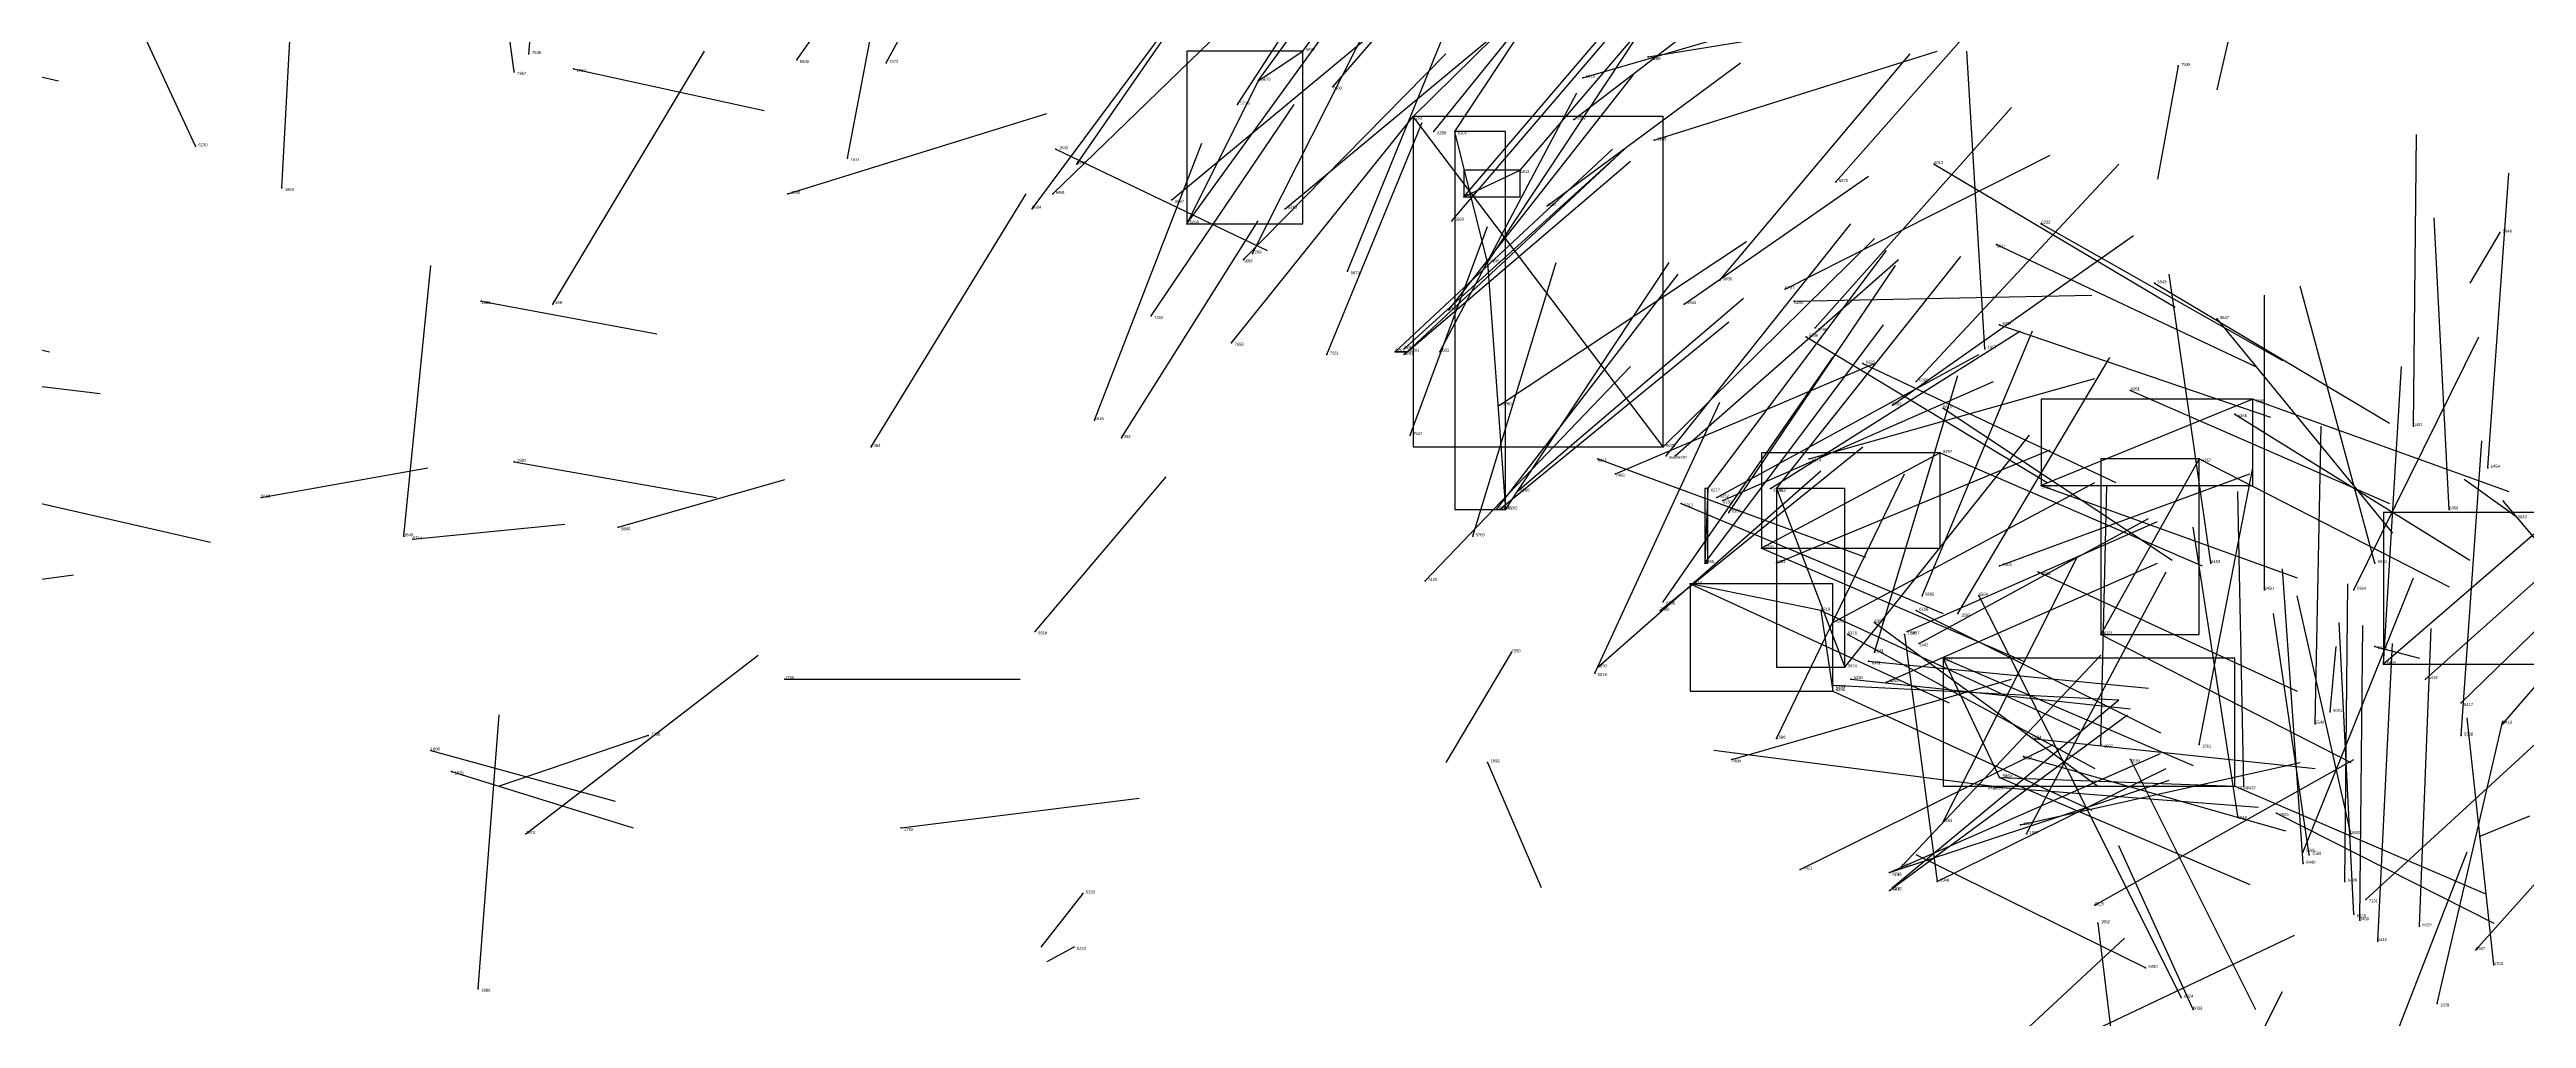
# Model space of a CAD drawing. Extents: x 59.1 to 70.8, y 600.3 to 605.1.
# Drawn here: x 66.306 to 67.138, y 604.193 to 604.519 of the extents above; entities that cross this region are included whole.
import ezdxf

# ---------------------------------------------------------------- set-up
doc = ezdxf.new("R2010")
doc.units = 0
for name, color, linetype in [('Clients', 3, 'CONTINUOUS'), ('Facilities', 3, 'CONTINUOUS'), ('Facilities_lines', 3, 'CONTINUOUS'), ('Min_max_boxes', 1, 'CONTINUOUS'), ('Normals', 1, 'CONTINUOUS'), ('Source_points', 5, 'CONTINUOUS'), ('Text', 3, 'CONTINUOUS')]:
    doc.layers.add(name, color=color, linetype=linetype)

msp = doc.modelspace()

# ---------------------------------------------------------------- linework, layer by layer
at = {"layer": 'Clients', "color": 5}
for p in [(66.727, 604.518, 453.382), (66.764, 604.496, 456.605), (66.778, 604.491, 456.452), (66.8, 604.478, 453.329), (66.688, 604.46, 453.374), (66.758, 604.417, 456.591), (66.975, 604.372, 455.913), (66.795, 604.364, 456.448), (66.881, 604.351, 456.364), (66.862, 604.346, 456.516), (66.857, 604.339, 456.213), (66.995, 604.322, 456.126), (66.909, 604.311, 453.25), (66.942, 604.314, 455.953), (67.09, 604.312, 455.552), (66.905, 604.303, 456.21), (67.04, 604.271, 455.969)]:
    msp.add_point(p, dxfattribs=at)
at = {"layer": 'Facilities', "color": 3}
for p in [(66.467, 604.517, 462.536), (66.557, 604.515, 453.516), (66.843, 604.516, 456.629), (66.462, 604.511, 461.054), (66.482, 604.512, 448.319), (66.587, 604.514, 461.597), (66.712, 604.508, 453.346), (66.821, 604.509, 456.903), (67.021, 604.513, 462.665), (66.705, 604.5, 453.445), (66.737, 604.506, 458.501), (66.771, 604.491, 456.528), (66.818, 604.495, 451.434), (66.355, 604.486, 457.383), (66.574, 604.482, 452.962), (66.644, 604.485, 452.382), (66.845, 604.488, 456.821), (66.651, 604.48, 453.421), (66.906, 604.474, 456.517), (66.939, 604.48, 456.115), (66.384, 604.472, 452.977), (66.554, 604.47, 448.464), (66.636, 604.465, 453.429), (66.643, 604.47, 453.491), (66.683, 604.468, 453.433), (66.721, 604.465, 456.801), (66.781, 604.469, 453.334), (66.809, 604.466, 451.465), (66.777, 604.461, 453.382), (66.975, 604.46, 456.049), (67.129, 604.457, 453.798), (66.71, 604.45, 462.24), (66.96, 604.453, 456.293), (66.707, 604.448, 453.364), (66.742, 604.444, 453.272), (66.789, 604.447, 456.438), (66.867, 604.441, 453.27), (67.013, 604.44, 455.984), (66.451, 604.434, 449.082), (66.475, 604.433, 461.139), (66.855, 604.433, 451.44), (66.889, 604.438, 456.734), (66.892, 604.434, 456.658), (66.676, 604.429, 462.159), (66.776, 604.431, 456.499), (66.899, 604.425, 456.587), (66.961, 604.426, 456.326), (67.034, 604.428, 455.913), (66.703, 604.42, 459.866), (66.735, 604.416, 462.314), (66.761, 604.418, 456.668), (66.761, 604.416, 456.746), (66.762, 604.417, 456.619), (66.773, 604.417, 453.163), (66.896, 604.422, 456.105), (66.956, 604.418, 452.304), (66.915, 604.413, 456.033), (66.933, 604.407, 456.451), (66.793, 604.399, 456.916), (66.925, 604.399, 456.437), (67.005, 604.404, 456.205), (67.046, 604.401, 455.945), (66.657, 604.394, 453.684), (66.942, 604.398, 455.967), (67.04, 604.396, 456.046), (67.1, 604.392, 455.78), (66.582, 604.385, 461.789), (66.666, 604.388, 461.988), (66.763, 604.389, 462.375), (66.848, 604.385, 456.659), (66.849, 604.382, 453.297), (66.852, 604.382, 456.727), (66.941, 604.383, 456.358), (66.462, 604.38, 449.057), (66.826, 604.381, 456.303), (66.832, 604.376, 458.616), (66.897, 604.381, 456.776), (67.028, 604.381, 456.126), (67.125, 604.378, 455.711), (66.377, 604.368, 453.679), (66.799, 604.37, 456.871), (66.854, 604.366, 456.232), (66.863, 604.371, 456.514), (66.866, 604.368, 456.792), (66.868, 604.367, 457.859), (66.884, 604.371, 456.888), (66.886, 604.371, 453.255), (66.497, 604.358, 453.682), (66.792, 604.364, 456.51), (66.793, 604.364, 456.81), (66.87, 604.363, 456.441), (67.112, 604.364, 455.836), (67.134, 604.362, 457.467), (66.425, 604.355, 452.939), (66.428, 604.354, 453.821), (66.784, 604.355, 453.674), (66.768, 604.34, 460.041), (66.886, 604.346, 456.857), (66.961, 604.345, 460.144), (66.974, 604.343, 456.206), (67.032, 604.346, 455.765), (67.087, 604.346, 455.953), (66.848, 604.333, 456.456), (66.935, 604.335, 453.733), (66.954, 604.335, 453.093), (67.05, 604.337, 455.691), (67.08, 604.337, 453.684), (66.847, 604.33, 460.677), (66.901, 604.33, 456.216), (66.905, 604.326, 456.915), (66.919, 604.326, 456.023), (66.933, 604.33, 455.969), (66.947, 604.329, 453.191), (66.637, 604.323, 453.742), (66.797, 604.316, 462.475), (66.91, 604.322, 456.144), (66.919, 604.316, 453.128), (66.929, 604.322, 453.122), (66.93, 604.323, 451.71), (66.934, 604.319, 451.589), (67.087, 604.318, 457.507), (66.553, 604.307, 448.442), (66.825, 604.309, 453.543), (66.826, 604.311, 456.936), (66.911, 604.307, 456.089), (66.917, 604.313, 456.031), (67.104, 604.307, 455.476), (66.905, 604.305, 456.15), (66.923, 604.306, 456.979), (67.116, 604.299, 455.403), (67.067, 604.292, 455.64), (67.072, 604.296, 457.523), (67.13, 604.292, 455.331), (66.434, 604.283, 449.121), (66.507, 604.288, 462.3), (66.886, 604.287, 453.192), (66.972, 604.287, 456.122), (66.995, 604.285, 453.064), (67.028, 604.285, 453.126), (67.116, 604.288, 455.882), (66.441, 604.276, 449.008), (66.789, 604.279, 449.037), (66.871, 604.28, 458.516), (66.961, 604.274, 455.94), (66.969, 604.281, 455.882), (67.005, 604.28, 455.818), (66.956, 604.271, 456.002), (66.958, 604.271, 456.061), (67.043, 604.271, 455.699), (66.592, 604.257, 448.544), (66.942, 604.259, 453.102), (66.968, 604.258, 457.099), (67.041, 604.261, 455.754), (67.054, 604.262, 457.223), (66.466, 604.255, 461.437), (66.97, 604.255, 453.129), (67.063, 604.249, 453.715), (67.079, 604.255, 452.989), (66.894, 604.243, 460.133), (66.924, 604.242, 457.367), (66.924, 604.242, 457.29), (66.928, 604.244, 453.162), (67.063, 604.245, 455.684), (67.065, 604.248, 453.006), (66.653, 604.235, 457.509), (66.924, 604.236, 457.208), (66.925, 604.237, 460.114), (66.94, 604.239, 451.447), (67.077, 604.239, 455.61), (67.084, 604.233, 460.482), (66.993, 604.231, 457.159), (66.994, 604.225, 452.92), (67.08, 604.228, 455.817), (67.082, 604.226, 455.746), (67.102, 604.224, 455.54), (66.65, 604.217, 457.441), (67.088, 604.219, 455.606), (67.121, 604.216, 455.469), (67.01, 604.21, 457.223), (67.127, 604.211, 452.947), (66.45, 604.203, 452.962), (67.022, 604.2, 457.287), (67.026, 604.196, 457.356), (67.108, 604.198, 453.035)]:
    msp.add_point(p, dxfattribs=at)
at = {"layer": 'Facilities_lines', "color": 3}
for p, q in [((66.712, 604.508, 453.346), (66.727, 604.518, 453.382)), ((66.712, 604.508, 453.346), (66.688, 604.46, 453.374)), ((66.848, 604.385, 456.659), (66.764, 604.496, 456.605)), ((66.789, 604.447, 456.438), (66.778, 604.491, 456.452)), ((66.781, 604.469, 453.334), (66.8, 604.478, 453.329)), ((66.789, 604.447, 456.438), (66.795, 604.364, 456.448)), ((66.762, 604.417, 456.619), (66.758, 604.417, 456.591)), ((67.046, 604.401, 455.945), (66.975, 604.372, 455.913)), ((66.941, 604.383, 456.358), (66.881, 604.351, 456.364)), ((67.028, 604.381, 456.126), (66.995, 604.322, 456.126)), ((66.863, 604.371, 456.514), (66.862, 604.346, 456.516)), ((66.886, 604.371, 453.255), (66.909, 604.311, 453.25)), ((67.149, 604.363, 455.566), (67.09, 604.312, 455.552)), ((66.901, 604.33, 456.216), (66.857, 604.339, 456.213)), ((66.901, 604.33, 456.216), (66.905, 604.303, 456.21)), ((66.961, 604.274, 455.94), (66.942, 604.314, 455.953)), ((66.961, 604.274, 455.94), (67.04, 604.271, 455.969))]:
    msp.add_line(p, q, dxfattribs=at)
at = {"layer": 'Min_max_boxes', "color": 1}
for p, q in [((66.727, 604.518, 453.346), (66.688, 604.518, 453.346)), ((66.688, 604.518, 453.346), (66.688, 604.46, 453.346)), ((66.727, 604.518, 453.382), (66.688, 604.518, 453.382)), ((66.688, 604.518, 453.382), (66.688, 604.46, 453.382)), ((66.688, 604.518, 453.346), (66.688, 604.518, 453.382)), ((66.727, 604.46, 453.346), (66.727, 604.518, 453.346)), ((66.727, 604.46, 453.382), (66.727, 604.518, 453.382)), ((66.727, 604.518, 453.346), (66.727, 604.518, 453.382)), ((66.848, 604.496, 456.605), (66.764, 604.496, 456.605)), ((66.764, 604.496, 456.605), (66.764, 604.385, 456.605)), ((66.848, 604.496, 456.659), (66.764, 604.496, 456.659)), ((66.764, 604.496, 456.659), (66.764, 604.385, 456.659)), ((66.764, 604.496, 456.605), (66.764, 604.496, 456.659)), ((66.795, 604.491, 456.438), (66.778, 604.491, 456.438)), ((66.778, 604.491, 456.438), (66.778, 604.364, 456.438)), ((66.795, 604.491, 456.452), (66.778, 604.491, 456.452)), ((66.778, 604.491, 456.452), (66.778, 604.364, 456.452)), ((66.778, 604.491, 456.438), (66.778, 604.491, 456.452)), ((66.795, 604.364, 456.438), (66.795, 604.491, 456.438)), ((66.795, 604.364, 456.452), (66.795, 604.491, 456.452)), ((66.795, 604.491, 456.438), (66.795, 604.491, 456.452)), ((66.848, 604.385, 456.605), (66.848, 604.496, 456.605)), ((66.848, 604.385, 456.659), (66.848, 604.496, 456.659)), ((66.848, 604.496, 456.605), (66.848, 604.496, 456.659)), ((66.8, 604.478, 453.329), (66.781, 604.478, 453.329)), ((66.781, 604.478, 453.329), (66.781, 604.469, 453.329)), ((66.8, 604.478, 453.334), (66.781, 604.478, 453.334)), ((66.781, 604.478, 453.334), (66.781, 604.469, 453.334)), ((66.781, 604.478, 453.329), (66.781, 604.478, 453.334)), ((66.8, 604.469, 453.329), (66.8, 604.478, 453.329)), ((66.8, 604.469, 453.334), (66.8, 604.478, 453.334)), ((66.8, 604.478, 453.329), (66.8, 604.478, 453.334)), ((66.781, 604.469, 453.329), (66.8, 604.469, 453.329)), ((66.781, 604.469, 453.334), (66.8, 604.469, 453.334)), ((66.781, 604.469, 453.329), (66.781, 604.469, 453.334)), ((66.8, 604.469, 453.329), (66.8, 604.469, 453.334)), ((66.688, 604.46, 453.346), (66.727, 604.46, 453.346)), ((66.688, 604.46, 453.382), (66.727, 604.46, 453.382)), ((66.688, 604.46, 453.346), (66.688, 604.46, 453.382)), ((66.727, 604.46, 453.346), (66.727, 604.46, 453.382)), ((66.758, 604.417, 456.591), (66.762, 604.417, 456.591)), ((66.762, 604.417, 456.591), (66.758, 604.417, 456.591)), ((66.758, 604.417, 456.591), (66.758, 604.417, 456.591)), ((66.758, 604.417, 456.619), (66.762, 604.417, 456.619)), ((66.762, 604.417, 456.619), (66.758, 604.417, 456.619)), ((66.758, 604.417, 456.619), (66.758, 604.417, 456.619)), ((66.758, 604.417, 456.591), (66.758, 604.417, 456.619)), ((66.758, 604.417, 456.591), (66.758, 604.417, 456.619)), ((66.762, 604.417, 456.591), (66.762, 604.417, 456.591)), ((66.762, 604.417, 456.619), (66.762, 604.417, 456.619)), ((66.762, 604.417, 456.591), (66.762, 604.417, 456.619)), ((66.762, 604.417, 456.591), (66.762, 604.417, 456.619)), ((67.046, 604.401, 455.913), (66.975, 604.401, 455.913)), ((66.975, 604.401, 455.913), (66.975, 604.372, 455.913)), ((67.046, 604.401, 455.945), (66.975, 604.401, 455.945)), ((66.975, 604.401, 455.945), (66.975, 604.372, 455.945)), ((66.975, 604.401, 455.913), (66.975, 604.401, 455.945)), ((67.046, 604.372, 455.913), (67.046, 604.401, 455.913)), ((67.046, 604.372, 455.945), (67.046, 604.401, 455.945)), ((67.046, 604.401, 455.913), (67.046, 604.401, 455.945)), ((66.764, 604.385, 456.605), (66.848, 604.385, 456.605)), ((66.764, 604.385, 456.659), (66.848, 604.385, 456.659)), ((66.764, 604.385, 456.605), (66.764, 604.385, 456.659)), ((66.848, 604.385, 456.605), (66.848, 604.385, 456.659)), ((66.941, 604.383, 456.358), (66.881, 604.383, 456.358)), ((66.881, 604.383, 456.358), (66.881, 604.351, 456.358)), ((66.941, 604.383, 456.364), (66.881, 604.383, 456.364)), ((66.881, 604.383, 456.364), (66.881, 604.351, 456.364)), ((66.881, 604.383, 456.358), (66.881, 604.383, 456.364)), ((66.941, 604.351, 456.358), (66.941, 604.383, 456.358)), ((66.941, 604.351, 456.364), (66.941, 604.383, 456.364)), ((66.941, 604.383, 456.358), (66.941, 604.383, 456.364)), ((67.028, 604.381, 456.126), (66.995, 604.381, 456.126)), ((66.995, 604.381, 456.126), (66.995, 604.322, 456.126)), ((67.028, 604.381, 456.126), (66.995, 604.381, 456.126)), ((66.995, 604.381, 456.126), (66.995, 604.322, 456.126)), ((66.995, 604.381, 456.126), (66.995, 604.381, 456.126)), ((67.028, 604.322, 456.126), (67.028, 604.381, 456.126)), ((67.028, 604.322, 456.126), (67.028, 604.381, 456.126)), ((67.028, 604.381, 456.126), (67.028, 604.381, 456.126)), ((66.863, 604.371, 456.514), (66.862, 604.371, 456.514)), ((66.862, 604.371, 456.514), (66.862, 604.346, 456.514)), ((66.863, 604.371, 456.516), (66.862, 604.371, 456.516)), ((66.862, 604.371, 456.516), (66.862, 604.346, 456.516)), ((66.862, 604.371, 456.514), (66.862, 604.371, 456.516)), ((66.863, 604.346, 456.514), (66.863, 604.371, 456.514)), ((66.863, 604.346, 456.516), (66.863, 604.371, 456.516)), ((66.863, 604.371, 456.514), (66.863, 604.371, 456.516)), ((66.909, 604.371, 453.25), (66.886, 604.371, 453.25)), ((66.886, 604.371, 453.25), (66.886, 604.311, 453.25)), ((66.909, 604.371, 453.255), (66.886, 604.371, 453.255)), ((66.886, 604.371, 453.255), (66.886, 604.311, 453.255)), ((66.886, 604.371, 453.25), (66.886, 604.371, 453.255)), ((66.909, 604.311, 453.25), (66.909, 604.371, 453.25)), ((66.909, 604.311, 453.255), (66.909, 604.371, 453.255)), ((66.909, 604.371, 453.25), (66.909, 604.371, 453.255)), ((66.975, 604.372, 455.913), (67.046, 604.372, 455.913)), ((66.975, 604.372, 455.945), (67.046, 604.372, 455.945)), ((66.975, 604.372, 455.913), (66.975, 604.372, 455.945)), ((67.046, 604.372, 455.913), (67.046, 604.372, 455.945)), ((66.778, 604.364, 456.438), (66.795, 604.364, 456.438)), ((66.778, 604.364, 456.452), (66.795, 604.364, 456.452)), ((66.778, 604.364, 456.438), (66.778, 604.364, 456.452)), ((66.795, 604.364, 456.438), (66.795, 604.364, 456.452)), ((67.149, 604.363, 455.552), (67.09, 604.363, 455.552)), ((67.09, 604.363, 455.552), (67.09, 604.312, 455.552)), ((67.149, 604.363, 455.566), (67.09, 604.363, 455.566)), ((67.09, 604.363, 455.566), (67.09, 604.312, 455.566)), ((67.09, 604.363, 455.552), (67.09, 604.363, 455.566)), ((66.881, 604.351, 456.358), (66.941, 604.351, 456.358)), ((66.881, 604.351, 456.364), (66.941, 604.351, 456.364)), ((66.881, 604.351, 456.358), (66.881, 604.351, 456.364)), ((66.941, 604.351, 456.358), (66.941, 604.351, 456.364)), ((66.862, 604.346, 456.514), (66.863, 604.346, 456.514)), ((66.862, 604.346, 456.516), (66.863, 604.346, 456.516)), ((66.862, 604.346, 456.514), (66.862, 604.346, 456.516)), ((66.863, 604.346, 456.514), (66.863, 604.346, 456.516)), ((66.905, 604.339, 456.21), (66.857, 604.339, 456.21)), ((66.857, 604.339, 456.21), (66.857, 604.303, 456.21)), ((66.905, 604.339, 456.216), (66.857, 604.339, 456.216)), ((66.857, 604.339, 456.216), (66.857, 604.303, 456.216)), ((66.857, 604.339, 456.21), (66.857, 604.339, 456.216)), ((66.905, 604.303, 456.21), (66.905, 604.339, 456.21)), ((66.905, 604.303, 456.216), (66.905, 604.339, 456.216)), ((66.905, 604.339, 456.21), (66.905, 604.339, 456.216)), ((66.995, 604.322, 456.126), (67.028, 604.322, 456.126)), ((66.995, 604.322, 456.126), (67.028, 604.322, 456.126)), ((66.995, 604.322, 456.126), (66.995, 604.322, 456.126)), ((67.028, 604.322, 456.126), (67.028, 604.322, 456.126)), ((66.886, 604.311, 453.25), (66.909, 604.311, 453.25)), ((66.886, 604.311, 453.255), (66.909, 604.311, 453.255)), ((66.886, 604.311, 453.25), (66.886, 604.311, 453.255)), ((66.909, 604.311, 453.25), (66.909, 604.311, 453.255)), ((67.04, 604.314, 455.94), (66.942, 604.314, 455.94)), ((66.942, 604.314, 455.94), (66.942, 604.271, 455.94)), ((67.04, 604.314, 455.969), (66.942, 604.314, 455.969)), ((66.942, 604.314, 455.969), (66.942, 604.271, 455.969)), ((66.942, 604.314, 455.94), (66.942, 604.314, 455.969)), ((67.04, 604.271, 455.94), (67.04, 604.314, 455.94)), ((67.04, 604.271, 455.969), (67.04, 604.314, 455.969)), ((67.04, 604.314, 455.94), (67.04, 604.314, 455.969)), ((67.09, 604.312, 455.552), (67.149, 604.312, 455.552)), ((67.09, 604.312, 455.566), (67.149, 604.312, 455.566)), ((67.09, 604.312, 455.552), (67.09, 604.312, 455.566)), ((66.857, 604.303, 456.21), (66.905, 604.303, 456.21)), ((66.857, 604.303, 456.216), (66.905, 604.303, 456.216)), ((66.857, 604.303, 456.21), (66.857, 604.303, 456.216)), ((66.905, 604.303, 456.21), (66.905, 604.303, 456.216)), ((66.942, 604.271, 455.94), (67.04, 604.271, 455.94)), ((66.942, 604.271, 455.969), (67.04, 604.271, 455.969)), ((66.942, 604.271, 455.94), (66.942, 604.271, 455.969)), ((67.04, 604.271, 455.94), (67.04, 604.271, 455.969))]:
    msp.add_line(p, q, dxfattribs=at)
at = {"layer": 'Normals', "color": 1}
for p, q in [((66.462, 604.511, 461.054), (66.449, 604.61, 461.047)), ((66.467, 604.517, 462.536), (66.474, 604.598, 462.478)), ((66.587, 604.514, 461.597), (66.635, 604.602, 461.599)), ((66.727, 604.518, 453.382), (66.785, 604.598, 453.398)), ((66.557, 604.515, 453.516), (66.61, 604.59, 453.556)), ((66.705, 604.5, 453.445), (66.759, 604.583, 453.46)), ((66.712, 604.508, 453.346), (66.77, 604.588, 453.362)), ((66.737, 604.506, 458.501), (66.801, 604.58, 458.523)), ((66.778, 604.491, 456.452), (66.833, 604.574, 456.453)), ((66.355, 604.486, 457.383), (66.316, 604.57, 457.42)), ((66.574, 604.482, 452.962), (66.591, 604.571, 452.92)), ((66.764, 604.496, 456.605), (66.835, 604.566, 456.609)), ((66.771, 604.491, 456.528), (66.834, 604.569, 456.531)), ((66.384, 604.472, 452.977), (66.389, 604.564, 452.939)), ((66.651, 604.48, 453.421), (66.707, 604.561, 453.438)), ((66.8, 604.478, 453.329), (66.864, 604.553, 453.345)), ((66.906, 604.474, 456.517), (66.972, 604.549, 456.522)), ((67.045, 604.553, 458.968), (67.034, 604.505, 459.055)), ((66.636, 604.465, 453.429), (66.694, 604.543, 453.451)), ((66.688, 604.46, 453.374), (66.746, 604.54, 453.39)), ((66.781, 604.469, 453.334), (66.845, 604.544, 453.35)), ((66.818, 604.495, 451.434), (66.878, 604.541, 451.499)), ((66.643, 604.47, 453.491), (66.71, 604.535, 453.527)), ((66.742, 604.444, 453.272), (66.779, 604.535, 453.255)), ((66.777, 604.461, 453.382), (66.841, 604.536, 453.398)), ((66.821, 604.509, 456.903), (66.917, 604.537, 456.896)), ((66.843, 604.516, 456.629), (66.941, 604.532, 456.637)), ((66.683, 604.468, 453.433), (66.754, 604.527, 453.471)), ((66.71, 604.45, 462.24), (66.75, 604.529, 462.193)), ((66.721, 604.465, 456.801), (66.798, 604.529, 456.8)), ((66.789, 604.447, 456.438), (66.844, 604.53, 456.439)), ((66.261, 604.519, 449.25), (66.309, 604.508, 449.337)), ((66.475, 604.433, 461.139), (66.526, 604.518, 461.127)), ((66.707, 604.448, 453.364), (66.775, 604.517, 453.388)), ((66.845, 604.488, 456.821), (66.94, 604.518, 456.82)), ((66.867, 604.441, 453.27), (66.931, 604.517, 453.279)), ((66.956, 604.418, 452.304), (66.95, 604.518, 452.306)), ((66.482, 604.512, 448.319), (66.546, 604.498, 448.243)), ((66.776, 604.431, 456.499), (66.838, 604.51, 456.501)), ((66.809, 604.466, 451.465), (66.874, 604.514, 451.524)), ((67.021, 604.513, 462.665), (67.014, 604.475, 462.757)), ((66.676, 604.429, 462.159), (66.724, 604.5, 462.108)), ((66.773, 604.417, 453.163), (66.819, 604.504, 453.147)), ((66.899, 604.425, 456.587), (66.965, 604.499, 456.593)), ((66.554, 604.47, 448.464), (66.641, 604.497, 448.423)), ((66.703, 604.42, 459.866), (66.764, 604.496, 459.89)), ((66.735, 604.416, 462.314), (66.767, 604.494, 462.261)), ((67.1, 604.392, 455.78), (67.101, 604.49, 455.763)), ((66.644, 604.485, 452.382), (66.715, 604.451, 452.443)), ((66.657, 604.394, 453.684), (66.693, 604.487, 453.684)), ((66.758, 604.417, 456.591), (66.831, 604.485, 456.595)), ((66.761, 604.418, 456.668), (66.835, 604.485, 456.672)), ((66.762, 604.417, 456.619), (66.835, 604.485, 456.623)), ((66.889, 604.438, 456.734), (66.978, 604.483, 456.735)), ((66.761, 604.416, 456.746), (66.837, 604.481, 456.747)), ((66.855, 604.433, 451.44), (66.917, 604.476, 451.505)), ((66.933, 604.407, 456.451), (67.001, 604.48, 456.458)), ((66.939, 604.48, 456.115), (67.02, 604.432, 456.149)), ((67.125, 604.378, 455.711), (67.132, 604.477, 455.7)), ((66.582, 604.385, 461.789), (66.634, 604.47, 461.787)), ((66.666, 604.388, 461.988), (66.712, 604.461, 461.937)), ((66.763, 604.389, 462.375), (66.789, 604.459, 462.309)), ((66.849, 604.382, 453.297), (66.911, 604.46, 453.303)), ((66.975, 604.46, 456.049), (67.056, 604.414, 456.086)), ((67.112, 604.364, 455.836), (67.107, 604.462, 455.816)), ((67.129, 604.457, 453.798), (67.119, 604.44, 453.896)), ((66.793, 604.399, 456.916), (66.876, 604.454, 456.911)), ((66.848, 604.385, 456.659), (66.919, 604.455, 456.663)), ((66.863, 604.371, 456.514), (66.923, 604.451, 456.517)), ((66.886, 604.371, 453.255), (66.948, 604.449, 453.26)), ((66.925, 604.399, 456.437), (67.006, 604.456, 456.448)), ((66.96, 604.453, 456.293), (67.047, 604.412, 456.321)), ((66.425, 604.355, 452.939), (66.434, 604.446, 452.897)), ((66.784, 604.355, 453.674), (66.812, 604.447, 453.646)), ((66.792, 604.364, 456.51), (66.853, 604.443, 456.512)), ((66.795, 604.364, 456.448), (66.85, 604.447, 456.449)), ((66.852, 604.382, 456.727), (66.927, 604.448, 456.731)), ((66.87, 604.363, 456.441), (66.926, 604.446, 456.442)), ((67.013, 604.44, 455.984), (67.092, 604.393, 456.022)), ((67.032, 604.346, 455.765), (67.018, 604.443, 455.744)), ((66.451, 604.434, 449.082), (66.51, 604.423, 449.162)), ((66.799, 604.37, 456.871), (66.875, 604.435, 456.869)), ((66.892, 604.434, 456.658), (66.992, 604.436, 456.665)), ((67.05, 604.337, 455.691), (67.05, 604.436, 455.677)), ((67.087, 604.346, 455.953), (67.062, 604.439, 455.927)), ((66.255, 604.429, 449.265), (66.306, 604.417, 449.35)), ((66.793, 604.364, 456.81), (66.87, 604.427, 456.812)), ((66.862, 604.346, 456.516), (66.922, 604.426, 456.519)), ((66.884, 604.371, 456.888), (66.968, 604.424, 456.882)), ((66.935, 604.335, 453.733), (66.972, 604.424, 453.707)), ((66.961, 604.426, 456.326), (67.052, 604.395, 456.354)), ((67.034, 604.428, 455.913), (67.093, 604.356, 455.949)), ((66.848, 604.333, 456.456), (66.905, 604.415, 456.459)), ((66.866, 604.368, 456.792), (66.954, 604.416, 456.791)), ((66.896, 604.422, 456.105), (66.977, 604.373, 456.138)), ((66.947, 604.329, 453.191), (66.998, 604.415, 453.188)), ((67.08, 604.337, 453.684), (67.122, 604.422, 453.652)), ((66.238, 604.413, 454.162), (66.323, 604.403, 454.214)), ((66.768, 604.34, 460.041), (66.837, 604.412, 460.047)), ((66.832, 604.376, 458.616), (66.919, 604.413, 458.584)), ((66.868, 604.367, 457.859), (66.959, 604.407, 457.845)), ((66.897, 604.381, 456.776), (66.993, 604.408, 456.771)), ((66.915, 604.413, 456.033), (67, 604.373, 456.068)), ((66.919, 604.316, 453.128), (66.947, 604.409, 453.103)), ((67.09, 604.312, 455.552), (67.096, 604.412, 455.548)), ((66.825, 604.309, 453.543), (66.867, 604.4, 453.539)), ((67.005, 604.404, 456.205), (67.092, 604.366, 456.235)), ((67.046, 604.401, 455.945), (67.132, 604.37, 455.985)), ((66.942, 604.398, 455.967), (67.019, 604.347, 456.004)), ((67.04, 604.396, 456.046), (67.119, 604.347, 456.082)), ((67.067, 604.292, 455.64), (67.069, 604.392, 455.632)), ((66.847, 604.33, 460.677), (66.915, 604.385, 460.628)), ((66.886, 604.346, 456.857), (66.978, 604.384, 456.846)), ((66.909, 604.311, 453.25), (66.971, 604.389, 453.255)), ((66.941, 604.383, 456.358), (67.029, 604.345, 456.385)), ((67.116, 604.288, 455.882), (67.123, 604.387, 455.868)), ((66.377, 604.368, 453.679), (66.433, 604.378, 453.761)), ((66.462, 604.38, 449.057), (66.53, 604.368, 449.129)), ((66.497, 604.358, 453.682), (66.553, 604.374, 453.763)), ((66.637, 604.323, 453.742), (66.681, 604.375, 453.815)), ((66.826, 604.381, 456.303), (66.916, 604.348, 456.331)), ((66.826, 604.311, 456.936), (66.901, 604.377, 456.935)), ((66.886, 604.287, 453.192), (66.929, 604.376, 453.178)), ((66.961, 604.345, 460.144), (67.045, 604.376, 460.1)), ((67.028, 604.381, 456.126), (67.112, 604.338, 456.158)), ((67.028, 604.285, 453.126), (67.046, 604.378, 453.094)), ((67.134, 604.362, 457.467), (67.117, 604.374, 457.565)), ((66.281, 604.371, 454.137), (66.36, 604.353, 454.196)), ((66.854, 604.366, 456.232), (66.942, 604.329, 456.261)), ((66.905, 604.326, 456.915), (66.993, 604.373, 456.906)), ((66.975, 604.372, 455.913), (67.061, 604.341, 455.953)), ((66.995, 604.285, 453.064), (66.997, 604.372, 453.016)), ((67.043, 604.271, 455.699), (67.041, 604.37, 455.688)), ((67.104, 604.307, 455.476), (67.178, 604.373, 455.488)), ((67.116, 604.299, 455.403), (67.187, 604.368, 455.418)), ((67.13, 604.292, 455.331), (67.195, 604.367, 455.344)), ((67.168, 604.322, 458.654), (67.13, 604.367, 458.734)), ((66.428, 604.354, 453.821), (66.479, 604.359, 453.907)), ((66.93, 604.323, 451.71), (67.014, 604.36, 451.751)), ((66.934, 604.319, 451.589), (67.011, 604.361, 451.637)), ((67.041, 604.261, 455.754), (67.026, 604.358, 455.735)), ((66.881, 604.351, 456.364), (66.969, 604.313, 456.391)), ((66.262, 604.335, 453.789), (66.314, 604.342, 453.874)), ((66.923, 604.306, 456.979), (67.014, 604.346, 456.966)), ((66.942, 604.259, 453.102), (66.987, 604.348, 453.092)), ((66.97, 604.255, 453.129), (67.017, 604.343, 453.127)), ((66.974, 604.343, 456.206), (67.061, 604.303, 456.236)), ((67.063, 604.245, 455.684), (67.056, 604.344, 455.673)), ((67.063, 604.249, 453.715), (67.1, 604.341, 453.7)), ((66.857, 604.339, 456.213), (66.944, 604.299, 456.242)), ((66.954, 604.335, 453.093), (66.987, 604.27, 453.161)), ((67.079, 604.255, 452.989), (67.061, 604.335, 452.932)), ((67.077, 604.239, 455.61), (67.078, 604.339, 455.603)), ((66.901, 604.33, 456.216), (66.988, 604.29, 456.245)), ((66.919, 604.326, 456.023), (66.994, 604.271, 456.058)), ((66.933, 604.33, 455.969), (67.015, 604.289, 456.009)), ((67.065, 604.248, 453.006), (67.053, 604.329, 452.948)), ((67.08, 604.228, 455.817), (67.075, 604.326, 455.799)), ((67.082, 604.226, 455.746), (67.083, 604.325, 455.731)), ((67.102, 604.224, 455.54), (67.106, 604.324, 455.532)), ((66.466, 604.255, 461.437), (66.544, 604.315, 461.419)), ((66.797, 604.316, 462.475), (66.775, 604.279, 462.566)), ((66.91, 604.322, 456.144), (66.993, 604.277, 456.177)), ((66.928, 604.244, 453.162), (66.995, 604.315, 453.183)), ((66.929, 604.322, 453.122), (66.94, 604.239, 453.177)), ((66.995, 604.322, 456.126), (67.079, 604.279, 456.158)), ((67.072, 604.296, 457.523), (67.074, 604.318, 457.621)), ((67.087, 604.318, 457.507), (67.102, 604.314, 457.606)), ((67.088, 604.219, 455.606), (67.093, 604.319, 455.6)), ((66.553, 604.307, 448.442), (66.632, 604.307, 448.381)), ((66.871, 604.28, 458.516), (66.965, 604.307, 458.495)), ((66.911, 604.307, 456.089), (67.005, 604.297, 456.121)), ((66.917, 604.313, 456.031), (67.011, 604.304, 456.064)), ((66.942, 604.314, 455.953), (67.026, 604.278, 455.994)), ((66.905, 604.305, 456.15), (67.001, 604.3, 456.178)), ((66.905, 604.303, 456.21), (66.992, 604.263, 456.239)), ((66.925, 604.237, 460.114), (67.001, 604.3, 460.096)), ((66.45, 604.203, 452.962), (66.457, 604.295, 452.923)), ((66.924, 604.236, 457.208), (67.004, 604.295, 457.215)), ((67.108, 604.198, 453.035), (67.13, 604.293, 453.012)), ((67.127, 604.211, 452.947), (67.118, 604.294, 452.892)), ((67.121, 604.216, 455.469), (67.187, 604.29, 455.479)), ((66.434, 604.283, 449.121), (66.496, 604.266, 449.198)), ((66.507, 604.288, 462.3), (66.457, 604.271, 462.385)), ((66.958, 604.271, 456.061), (66.865, 604.283, 456.025)), ((66.894, 604.243, 460.133), (66.979, 604.285, 460.102)), ((66.924, 604.242, 457.367), (67.015, 604.282, 457.356)), ((66.972, 604.287, 456.122), (67.067, 604.277, 456.152)), ((67.084, 604.233, 460.482), (67.145, 604.289, 460.426)), ((66.441, 604.276, 449.008), (66.502, 604.257, 449.085)), ((66.789, 604.279, 449.037), (66.807, 604.237, 449.126)), ((66.94, 604.239, 451.447), (67.017, 604.277, 451.498)), ((66.961, 604.274, 455.94), (67.045, 604.238, 455.981)), ((66.968, 604.258, 457.099), (67.062, 604.279, 457.073)), ((66.969, 604.281, 455.882), (67.057, 604.256, 455.922)), ((66.993, 604.231, 457.159), (67.08, 604.28, 457.155)), ((67.005, 604.28, 455.818), (67.047, 604.196, 455.851)), ((66.592, 604.257, 448.544), (66.672, 604.267, 448.485)), ((66.924, 604.242, 457.29), (67.018, 604.273, 457.274)), ((66.956, 604.271, 456.002), (67.048, 604.264, 456.041)), ((67.022, 604.2, 457.287), (66.986, 604.272, 457.347)), ((67.04, 604.271, 455.969), (67.124, 604.235, 456.01)), ((67.054, 604.262, 457.223), (67.127, 604.225, 457.166)), ((67.139, 604.261, 458.995), (67.122, 604.254, 459.093)), ((67.026, 604.196, 457.356), (67.001, 604.251, 457.436)), ((67.082, 604.156, 453.008), (67.118, 604.249, 452.999)), ((67.01, 604.21, 457.223), (66.933, 604.248, 457.275)), ((66.653, 604.235, 457.509), (66.639, 604.217, 457.606)), ((66.994, 604.225, 452.92), (67.004, 604.143, 452.977)), ((66.65, 604.217, 457.441), (66.641, 604.212, 457.541)), ((66.934, 604.156, 457.538), (67.003, 604.22, 457.571)), ((66.978, 604.182, 451.455), (67.06, 604.221, 451.496)), ((67.011, 604.113, 453.443), (67.056, 604.202, 453.432))]:
    msp.add_line(p, q, dxfattribs=at)
at = {"layer": 'Source_points', "color": 5}
for p in [(66.467, 604.517, 462.536), (66.557, 604.515, 453.516), (66.727, 604.518, 453.382), (66.843, 604.516, 456.629), (66.462, 604.511, 461.054), (66.482, 604.512, 448.319), (66.587, 604.514, 461.597), (66.712, 604.508, 453.346), (66.821, 604.509, 456.903), (67.021, 604.513, 462.665), (66.705, 604.5, 453.445), (66.737, 604.506, 458.501), (66.764, 604.496, 456.605), (66.771, 604.491, 456.528), (66.778, 604.491, 456.452), (66.818, 604.495, 451.434), (66.355, 604.486, 457.383), (66.574, 604.482, 452.962), (66.644, 604.485, 452.382), (66.845, 604.488, 456.821), (66.651, 604.48, 453.421), (66.8, 604.478, 453.329), (66.906, 604.474, 456.517), (66.939, 604.48, 456.115), (66.384, 604.472, 452.977), (66.554, 604.47, 448.464), (66.636, 604.465, 453.429), (66.643, 604.47, 453.491), (66.683, 604.468, 453.433), (66.721, 604.465, 456.801), (66.781, 604.469, 453.334), (66.809, 604.466, 451.465), (66.688, 604.46, 453.374), (66.777, 604.461, 453.382), (66.975, 604.46, 456.049), (67.129, 604.457, 453.798), (66.71, 604.45, 462.24), (66.96, 604.453, 456.293), (66.707, 604.448, 453.364), (66.742, 604.444, 453.272), (66.789, 604.447, 456.438), (66.867, 604.441, 453.27), (67.013, 604.44, 455.984), (66.451, 604.434, 449.082), (66.475, 604.433, 461.139), (66.855, 604.433, 451.44), (66.889, 604.438, 456.734), (66.892, 604.434, 456.658), (66.676, 604.429, 462.159), (66.776, 604.431, 456.499), (66.899, 604.425, 456.587), (66.961, 604.426, 456.326), (67.034, 604.428, 455.913), (66.703, 604.42, 459.866), (66.735, 604.416, 462.314), (66.758, 604.417, 456.591), (66.761, 604.418, 456.668), (66.761, 604.416, 456.746), (66.762, 604.417, 456.619), (66.773, 604.417, 453.163), (66.896, 604.422, 456.105), (66.956, 604.418, 452.304), (66.915, 604.413, 456.033), (66.933, 604.407, 456.451), (66.793, 604.399, 456.916), (66.925, 604.399, 456.437), (67.005, 604.404, 456.205), (67.046, 604.401, 455.945), (66.657, 604.394, 453.684), (66.942, 604.398, 455.967), (67.04, 604.396, 456.046), (67.1, 604.392, 455.78), (66.582, 604.385, 461.789), (66.666, 604.388, 461.988), (66.763, 604.389, 462.375), (66.848, 604.385, 456.659), (66.849, 604.382, 453.297), (66.852, 604.382, 456.727), (66.941, 604.383, 456.358), (66.462, 604.38, 449.057), (66.826, 604.381, 456.303), (66.832, 604.376, 458.616), (66.897, 604.381, 456.776), (67.028, 604.381, 456.126), (67.125, 604.378, 455.711), (66.377, 604.368, 453.679), (66.799, 604.37, 456.871), (66.854, 604.366, 456.232), (66.863, 604.371, 456.514), (66.866, 604.368, 456.792), (66.868, 604.367, 457.859), (66.884, 604.371, 456.888), (66.886, 604.371, 453.255), (66.975, 604.372, 455.913), (66.497, 604.358, 453.682), (66.792, 604.364, 456.51), (66.793, 604.364, 456.81), (66.795, 604.364, 456.448), (66.87, 604.363, 456.441), (67.112, 604.364, 455.836), (67.134, 604.362, 457.467), (66.425, 604.355, 452.939), (66.428, 604.354, 453.821), (66.784, 604.355, 453.674), (66.881, 604.351, 456.364), (66.768, 604.34, 460.041), (66.862, 604.346, 456.516), (66.886, 604.346, 456.857), (66.961, 604.345, 460.144), (66.974, 604.343, 456.206), (67.032, 604.346, 455.765), (67.087, 604.346, 455.953), (66.848, 604.333, 456.456), (66.857, 604.339, 456.213), (66.935, 604.335, 453.733), (66.954, 604.335, 453.093), (67.05, 604.337, 455.691), (67.08, 604.337, 453.684), (66.847, 604.33, 460.677), (66.901, 604.33, 456.216), (66.905, 604.326, 456.915), (66.919, 604.326, 456.023), (66.933, 604.33, 455.969), (66.947, 604.329, 453.191), (66.637, 604.323, 453.742), (66.797, 604.316, 462.475), (66.91, 604.322, 456.144), (66.919, 604.316, 453.128), (66.929, 604.322, 453.122), (66.93, 604.323, 451.71), (66.934, 604.319, 451.589), (66.995, 604.322, 456.126), (67.087, 604.318, 457.507), (66.553, 604.307, 448.442), (66.825, 604.309, 453.543), (66.826, 604.311, 456.936), (66.909, 604.311, 453.25), (66.911, 604.307, 456.089), (66.917, 604.313, 456.031), (66.942, 604.314, 455.953), (67.09, 604.312, 455.552), (67.104, 604.307, 455.476), (66.905, 604.305, 456.15), (66.905, 604.303, 456.21), (66.923, 604.306, 456.979), (67.116, 604.299, 455.403), (67.067, 604.292, 455.64), (67.072, 604.296, 457.523), (67.13, 604.292, 455.331), (66.434, 604.283, 449.121), (66.507, 604.288, 462.3), (66.886, 604.287, 453.192), (66.972, 604.287, 456.122), (66.995, 604.285, 453.064), (67.028, 604.285, 453.126), (67.116, 604.288, 455.882), (66.441, 604.276, 449.008), (66.789, 604.279, 449.037), (66.871, 604.28, 458.516), (66.961, 604.274, 455.94), (66.969, 604.281, 455.882), (67.005, 604.28, 455.818), (66.956, 604.271, 456.002), (66.958, 604.271, 456.061), (67.04, 604.271, 455.969), (67.043, 604.271, 455.699), (66.592, 604.257, 448.544), (66.942, 604.259, 453.102), (66.968, 604.258, 457.099), (67.041, 604.261, 455.754), (67.054, 604.262, 457.223), (66.466, 604.255, 461.437), (66.97, 604.255, 453.129), (67.063, 604.249, 453.715), (67.079, 604.255, 452.989), (66.894, 604.243, 460.133), (66.924, 604.242, 457.367), (66.924, 604.242, 457.29), (66.928, 604.244, 453.162), (67.063, 604.245, 455.684), (67.065, 604.248, 453.006), (66.653, 604.235, 457.509), (66.924, 604.236, 457.208), (66.925, 604.237, 460.114), (66.94, 604.239, 451.447), (67.077, 604.239, 455.61), (67.084, 604.233, 460.482), (66.993, 604.231, 457.159), (66.994, 604.225, 452.92), (67.08, 604.228, 455.817), (67.082, 604.226, 455.746), (67.102, 604.224, 455.54), (66.65, 604.217, 457.441), (67.088, 604.219, 455.606), (67.121, 604.216, 455.469), (67.01, 604.21, 457.223), (67.127, 604.211, 452.947), (66.45, 604.203, 452.962), (67.022, 604.2, 457.287), (67.026, 604.196, 457.356), (67.108, 604.198, 453.035)]:
    msp.add_point(p, dxfattribs=at)

# ---------------------------------------------------------------- texts
at = {"layer": 'Text', "color": 3}
for s, p in [('7536', (66.468, 604.517, 462.536)), ('5830', (66.558, 604.514, 453.516)), ('7272', (66.588, 604.514, 461.597)), ('5677', (66.728, 604.518, 453.382)), ('6269', (66.844, 604.515, 456.629)), ('7367', (66.463, 604.51, 461.054)), ('1794', (66.483, 604.511, 448.319)), ('5670', (66.713, 604.508, 453.346)), ('6270', (66.822, 604.509, 456.903)), ('7535', (67.022, 604.513, 462.665)), ('5713', (66.706, 604.5, 453.445)), ('7600', (66.737, 604.505, 458.501)), ('6293', (66.764, 604.495, 456.605)), ('6289', (66.772, 604.49, 456.528)), ('6305', (66.779, 604.49, 456.452)), ('1942', (66.819, 604.495, 451.434)), ('6230', (66.356, 604.486, 457.383)), ('1674', (66.575, 604.481, 452.962)), ('1643', (66.645, 604.485, 452.382)), ('6288', (66.846, 604.488, 456.821)), ('5697', (66.651, 604.48, 453.421)), ('5812', (66.8, 604.477, 453.329)), ('6275', (66.907, 604.474, 456.517)), ('6312', (66.939, 604.48, 456.115)), ('1650', (66.385, 604.471, 452.977)), ('1780', (66.555, 604.47, 448.464)), ('5684', (66.636, 604.465, 453.429)), ('5681', (66.644, 604.47, 453.491)), ('5682', (66.684, 604.467, 453.433)), ('6283', (66.722, 604.465, 456.801)), ('5676', (66.782, 604.469, 453.334)), ('1380', (66.809, 604.466, 451.465)), ('5690', (66.689, 604.46, 453.374)), ('5680', (66.778, 604.461, 453.382)), ('6332', (66.975, 604.46, 456.049)), ('5948', (67.13, 604.457, 453.798)), ('5668', (66.707, 604.447, 453.364)), ('7299', (66.71, 604.45, 462.24)), ('6295', (66.79, 604.447, 456.438)), ('6317', (66.96, 604.452, 456.293)), ('5673', (66.743, 604.443, 453.272)), ('5686', (66.868, 604.441, 453.27)), ('5543', (67.014, 604.44, 455.984)), ('1886', (66.451, 604.433, 449.082)), ('7369', (66.475, 604.433, 461.139)), ('6309', (66.776, 604.431, 456.499)), ('1944', (66.856, 604.433, 451.44)), ('6287', (66.889, 604.438, 456.734)), ('6290', (66.892, 604.433, 456.658)), ('7302', (66.677, 604.428, 462.159)), ('6286', (66.9, 604.424, 456.587)), ('6307', (66.962, 604.426, 456.326)), ('5547', (67.035, 604.428, 455.913)), ('7658', (66.704, 604.419, 459.866)), ('7551', (66.736, 604.416, 462.314)), ('6263', (66.758, 604.417, 456.591)), ('6291', (66.761, 604.418, 456.668)), ('6281', (66.761, 604.416, 456.746)), ('6301', (66.763, 604.417, 456.619)), ('1583', (66.773, 604.417, 453.163)), ('6296', (66.897, 604.422, 456.105)), ('1657', (66.957, 604.418, 452.304)), ('6329', (66.916, 604.413, 456.033)), ('6300', (66.934, 604.407, 456.451)), ('6280', (66.794, 604.399, 456.916)), ('6302', (66.925, 604.399, 456.437)), ('5610', (66.942, 604.398, 455.967)), ('6261', (67.005, 604.404, 456.205)), ('5545', (67.047, 604.4, 455.945)), ('5815', (66.657, 604.394, 453.684)), ('7547', (66.764, 604.389, 462.375)), ('6266', (67.041, 604.395, 456.046)), ('6451', (67.1, 604.392, 455.78)), ('7364', (66.582, 604.385, 461.789)), ('7352', (66.666, 604.388, 461.988)), ('6279', (66.849, 604.385, 456.659)), ('5692', (66.85, 604.381, 453.297)), ('6292', (66.853, 604.381, 456.727)), ('6297', (66.942, 604.383, 456.358)), ('1881', (66.463, 604.38, 449.057)), ('6315', (66.826, 604.38, 456.303)), ('7492', (66.832, 604.375, 458.616)), ('6274', (66.898, 604.38, 456.776)), ('6257', (67.029, 604.38, 456.126)), ('6454', (67.126, 604.378, 455.711)), ('5688', (66.377, 604.368, 453.679)), ('6299', (66.793, 604.364, 456.51)), ('6278', (66.794, 604.364, 456.81)), ('6282', (66.796, 604.364, 456.448)), ('6260', (66.8, 604.37, 456.871)), ('6311', (66.855, 604.365, 456.232)), ('6277', (66.864, 604.37, 456.514)), ('6252', (66.867, 604.368, 456.792)), ('6130', (66.868, 604.366, 457.859)), ('6276', (66.885, 604.37, 456.888)), ('5683', (66.886, 604.37, 453.255)), ('5798', (66.975, 604.371, 455.913)), ('6458', (67.112, 604.364, 455.836)), ('5846', (66.498, 604.357, 453.682)), ('6303', (66.871, 604.363, 456.441)), ('6043', (67.135, 604.361, 457.467)), ('1649', (66.425, 604.355, 452.939)), ('5714', (66.428, 604.354, 453.821)), ('5769', (66.785, 604.355, 453.674)), ('6310', (66.882, 604.351, 456.364)), ('7420', (66.769, 604.34, 460.041)), ('6314', (66.858, 604.339, 456.213)), ('6285', (66.862, 604.346, 456.516)), ('6284', (66.886, 604.346, 456.857)), ('7403', (66.962, 604.345, 460.144)), ('6313', (66.975, 604.342, 456.206)), ('6453', (67.032, 604.346, 455.765)), ('5530', (67.088, 604.346, 455.953)), ('6306', (66.849, 604.332, 456.456)), ('5805', (66.936, 604.335, 453.733)), ('1584', (66.954, 604.335, 453.093)), ('6450', (67.05, 604.337, 455.691)), ('5924', (67.081, 604.337, 453.684)), ('7400', (66.847, 604.33, 460.677)), ('6319', (66.901, 604.33, 456.216)), ('6267', (66.906, 604.326, 456.915)), ('6308', (66.919, 604.326, 456.023)), ('6108', (66.934, 604.33, 455.969)), ('1593', (66.948, 604.328, 453.191)), ('5818', (66.638, 604.322, 453.742)), ('7550', (66.797, 604.316, 462.475)), ('6316', (66.91, 604.322, 456.144)), ('1581', (66.919, 604.316, 453.128)), ('1595', (66.93, 604.322, 453.122)), ('1427', (66.931, 604.322, 451.71)), ('1442', (66.934, 604.318, 451.589)), ('6321', (66.996, 604.322, 456.126)), ('6070', (67.088, 604.317, 457.507)), ('1786', (66.553, 604.307, 448.442)), ('5819', (66.826, 604.308, 453.543)), ('6250', (66.826, 604.311, 456.936)), ('5674', (66.91, 604.311, 453.25)), ('6330', (66.912, 604.307, 456.089)), ('6331', (66.918, 604.312, 456.031)), ('6258', (66.924, 604.306, 456.979)), ('5801', (66.942, 604.313, 455.953)), ('6426', (67.091, 604.312, 455.552)), ('6419', (67.105, 604.307, 455.476)), ('6294', (66.906, 604.304, 456.15)), ('6298', (66.906, 604.303, 456.21)), ('6417', (67.117, 604.298, 455.403)), ('5548', (67.067, 604.292, 455.64)), ('6091', (67.073, 604.296, 457.523)), ('6418', (67.13, 604.292, 455.331)), ('1898', (66.434, 604.283, 449.121)), ('7298', (66.508, 604.288, 462.3)), ('1586', (66.886, 604.287, 453.192)), ('6324', (66.972, 604.287, 456.122)), ('1597', (66.996, 604.284, 453.064)), ('1561', (67.029, 604.284, 453.126)), ('5528', (67.117, 604.288, 455.882)), ('1878', (66.442, 604.275, 449.008)), ('1892', (66.79, 604.279, 449.037)), ('7498', (66.871, 604.279, 458.516)), ('5669', (66.962, 604.274, 455.94)), ('5814', (66.969, 604.28, 455.882)), ('5539', (67.005, 604.279, 455.818)), ('6320', (66.957, 604.27, 456.002)), ('6318', (66.959, 604.27, 456.061)), ('5534', (67.041, 604.27, 455.969)), ('6437', (67.044, 604.27, 455.699)), ('1792', (66.593, 604.256, 448.544)), ('1594', (66.942, 604.259, 453.102)), ('6229', (66.969, 604.258, 457.099)), ('5549', (67.041, 604.26, 455.754)), ('6025', (67.055, 604.261, 457.223)), ('7374', (66.466, 604.255, 461.437)), ('1587', (66.971, 604.255, 453.129)), ('5926', (67.064, 604.249, 453.715)), ('1568', (67.066, 604.248, 453.006)), ('1692', (67.079, 604.255, 452.989)), ('7421', (66.895, 604.243, 460.133)), ('6198', (66.925, 604.241, 457.367)), ('6216', (66.925, 604.241, 457.29)), ('1599', (66.928, 604.244, 453.162)), ('1948', (66.941, 604.239, 451.447)), ('6440', (67.064, 604.245, 455.684)), ('6436', (67.078, 604.239, 455.61)), ('6129', (66.654, 604.235, 457.509)), ('6236', (66.925, 604.236, 457.208)), ('7415', (66.925, 604.236, 460.114)), ('6225', (66.993, 604.231, 457.159)), ('7391', (67.085, 604.232, 460.482)), ('1652', (66.995, 604.225, 452.92)), ('5529', (67.081, 604.227, 455.817)), ('6430', (67.082, 604.226, 455.746)), ('6429', (67.103, 604.224, 455.54)), ('6223', (66.651, 604.216, 457.441)), ('6445', (67.088, 604.219, 455.606)), ('5927', (67.121, 604.216, 455.469)), ('6050', (67.011, 604.21, 457.223)), ('1703', (67.127, 604.211, 452.947)), ('1686', (66.451, 604.202, 452.962)), ('6024', (67.023, 604.2, 457.287)), ('6033', (67.026, 604.196, 457.356)), ('1578', (67.109, 604.197, 453.035))]:
    msp.add_text(s, height=0.001, dxfattribs=at).set_placement(p)

doc.saveas('drawing.dxf')
